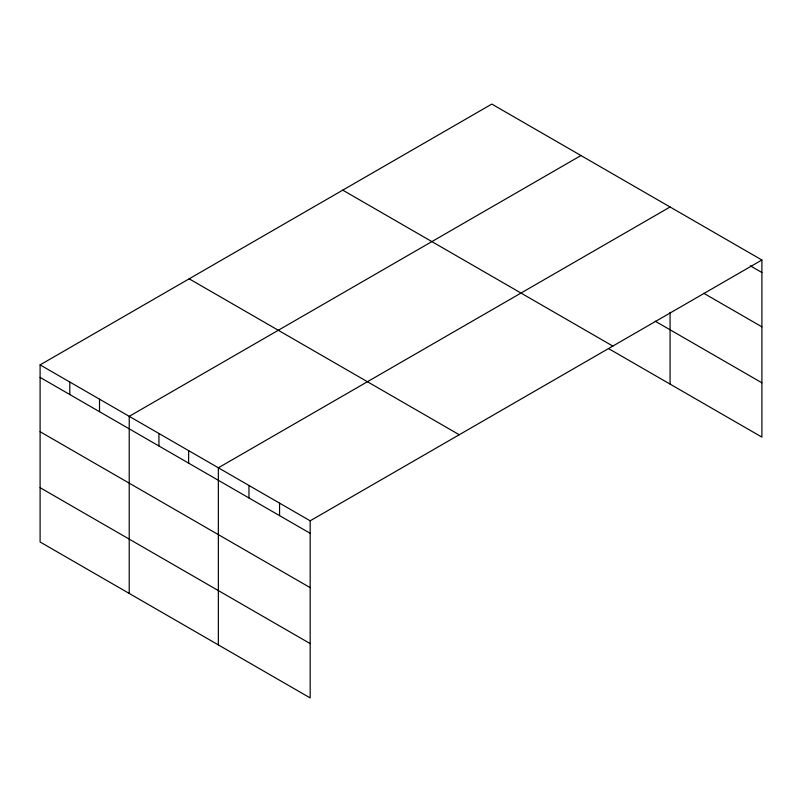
<?xml version="1.0" encoding="UTF-8"?>
<svg xmlns="http://www.w3.org/2000/svg" width="802" height="802" viewBox="0 0 802 802"><rect width="100%" height="100%" fill="white"/><g stroke="black" fill="none" stroke-linecap="round" stroke-linejoin="round"><path stroke-width="1.2" d="M761.9 260.008L491.827 104.08L40.1 364.88L40.1 541.992L310.173 697.92L310.173 520.809L761.9 260.008L761.9 437.12L608.538 348.579M580.949 155.538L129.222 416.338L129.222 593.45M670.071 206.996L218.355 467.797L218.355 644.908M750.291 265.813L761.9 272.52M703.845 293.321L761.9 326.835M655.224 321.211L761.9 382.805M342.755 190.144L612.828 346.073M189.172 278.815L459.245 434.744M40.1 364.88L310.173 520.809M40.1 377.391L310.173 533.31M40.1 431.707L310.173 587.635M40.1 487.676L310.173 643.595M670.071 312.369L670.071 384.108M279.567 503.135L279.567 515.646M248.961 485.461L248.961 497.972M188.64 450.644L188.64 463.145M158.936 433.491L158.936 445.992M99.518 399.185L99.518 411.687M69.804 382.033L69.804 394.534"/></g></svg>
